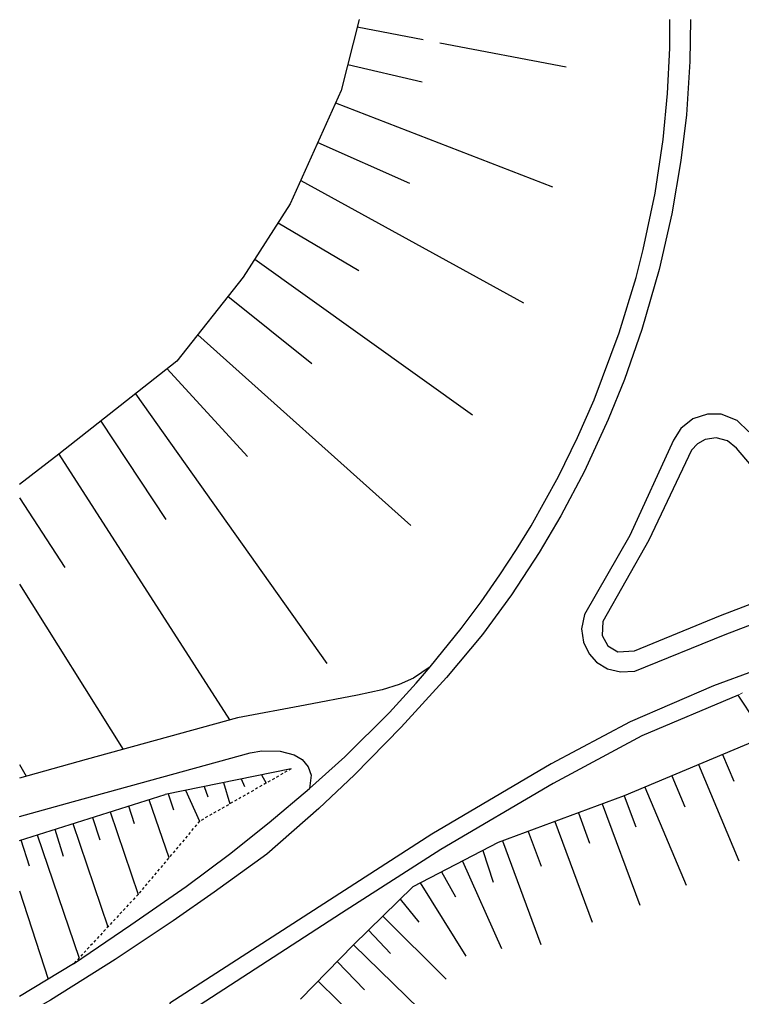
# Model space of a CAD drawing. Header units: millimetres. Extents: x -335 to 64136, y 248 to 109842.
# Drawn here: x -335.2 to -252.5, y 560.4 to 672.3 of the extents above; entities that cross this region are included whole.
import ezdxf

# ---------------------------------------------------------------- set-up
doc = ezdxf.new("R2010")
doc.units = ezdxf.units.MM
doc.header["$MEASUREMENT"] = 0
doc.linetypes.add('DOT', pattern=[0.55, 0.3, -0.25])
for name, color, linetype in [('Bâti', 7, 'Continuous'), ('pendenze', 2, 'Continuous'), ('Strade', 7, 'Continuous'), ('TalusHautBas', 7, 'Continuous')]:
    doc.layers.add(name, color=color, linetype=linetype)

msp = doc.modelspace()

# ---------------------------------------------------------------- linework, layer by layer
at = {"layer": 'Bâti', "color": 2, "linetype": 'Continuous', "lineweight": 0}
msp.add_line((-252.49072, 595.29612), (-252.97163, 595.01849), dxfattribs=at)
at = {"layer": 'pendenze', "linetype": 'Continuous'}
for p, q in [((-296.55487, 671.46591), (-289.02744, 670.0216)), ((-287.11279, 669.65423), (-272.64151, 666.87758)), ((-297.64493, 667.14811), (-289.11255, 665.19542)), ((-299.02606, 662.7747), (-274.22941, 653.16996)), ((-301.06616, 658.22763), (-290.57342, 653.5975)), ((-303.01413, 653.88589), (-277.53386, 639.90702)), ((-305.59912, 649.06471), (-296.38473, 643.60609)), ((-308.28381, 644.90832), (-283.36438, 627.08638)), ((-311.34976, 640.64457), (-301.75332, 632.97552)), ((-314.80591, 636.25512), (-290.42064, 614.41841)), ((-318.29361, 632.35861), (-309.10403, 622.31794)), ((-321.91906, 629.49977), (-300.01861, 598.64204)), ((-325.90588, 626.356), (-318.44903, 615.1172)), ((-330.67862, 622.59248), (-311.1691, 592.18175)), ((-335.18516, 617.59381), (-330.02246, 609.61049)), ((-335.18516, 607.73358), (-323.31408, 588.81696)), ((-254.77662, 588.23638), (-253.49333, 585.1811)), ((-335.18516, 587.10619), (-334.41409, 585.74705)), ((-257.51017, 587.08822), (-252.88669, 576.08064)), ((-309.81747, 585.43103), (-309.44632, 584.58892)), ((-307.52667, 585.89648), (-306.98593, 584.9519)), ((-260.57463, 585.80105), (-259.08636, 582.25779)), ((-316.18634, 584.13698), (-314.60263, 580.59149)), ((-314.07879, 584.5652), (-313.65564, 583.40319)), ((-311.86715, 585.01456), (-311.12103, 582.58463)), ((-263.63911, 584.51389), (-258.92743, 573.29632)), ((-320.40551, 583.06867), (-318.0964, 576.4311)), ((-318.20315, 583.7272), (-317.56854, 581.92102)), ((-266.02563, 583.51149), (-264.67198, 579.94687)), ((-324.81527, 581.67865), (-321.62063, 572.23449)), ((-322.70678, 582.34327), (-322.07431, 580.32029)), ((-268.55084, 582.57377), (-264.24589, 570.98088)), ((-326.84799, 581.03791), (-326.0036, 578.47953)), ((-273.95404, 580.56733), (-269.67529, 569.04495)), ((-271.26344, 581.56646), (-269.96954, 578.08209)), ((-331.15213, 579.68119), (-330.19211, 576.5947)), ((-329.10705, 580.32583), (-325.0809, 568.50773)), ((-276.98675, 579.44114), (-275.50302, 575.44557)), ((-335.02835, 578.45935), (-334.10141, 575.47776)), ((-333.15374, 579.05025), (-328.3826, 564.95173)), ((-279.94619, 578.34218), (-275.55385, 566.51392)), ((-282.20366, 577.24551), (-281.02333, 573.62045)), ((-284.5245, 576.04142), (-280.05003, 566.02875)), ((-286.91334, 574.80205), (-285.30583, 571.96586)), ((-289.35641, 573.53455), (-284.13788, 565.15279)), ((-335.18516, 572.62022), (-331.92804, 562.52456)), ((-291.63801, 571.68209), (-289.49099, 569.04597)), ((-293.61187, 569.75415), (-286.377, 562.51928)), ((-295.27993, 568.1249), (-292.73631, 565.46891)), ((-296.96963, 566.47449), (-289.42538, 559.11235)), ((-298.83426, 564.56374), (-295.7384, 561.33114)), ((-301.04397, 562.29935), (-292.45829, 553.92094))]:
    msp.add_line(p, q, dxfattribs=at)
at = {"layer": 'Strade', "color": 2, "linetype": 'Continuous', "flags": 128}
for points in [[(-258.41683, 672.3005), (-258.49225, 667.51965), (-258.90376, 661.41479), (-259.52272, 656.16598), (-260.55664, 650.06146), (-262.00409, 643.69708), (-263.99664, 636.85949), (-265.98443, 631.13968), (-267.83659, 626.53752), (-270.55581, 620.64969), (-273.26663, 615.52249), (-275.73907, 611.33134), (-278.89685, 606.50576), (-282.22163, 601.9395), (-286.3347, 597.05249), (-291.52133, 591.34236), (-296.87362, 585.91549), (-300.96313, 582.0532), (-306.88864, 576.84949), (-312.91305, 572.47627), (-317.61364, 569.20449), (-324.23404, 564.79625), (-331.65097, 560.123), (-335.18516, 558.09408)], [(-329.00863, 564.27749), (-322.45263, 568.75048), (-316.11642, 573.12904), (-311.17465, 576.81549), (-306.61932, 580.44107), (-302.00262, 584.35549), (-297.97882, 587.97329), (-292.88249, 593.04708), (-289.83151, 596.38623), (-289.08864, 597.23748), (-288.19955, 598.27723), (-284.65982, 602.66192), (-282.39282, 605.69955), (-280.23968, 608.77577), (-278.32477, 611.68927), (-276.64863, 614.39549), (-273.53012, 620.03651), (-271.35214, 624.47874), (-269.45164, 628.80249), (-266.58523, 636.45271), (-264.66089, 642.79358), (-263.83963, 645.98549), (-262.48301, 652.43698), (-261.55807, 658.59948), (-261.05003, 663.83384), (-260.79417, 669.02662), (-260.7831, 672.3005)], [(-251.74563, 625.13949), (-253.08015, 626.42115), (-254.92564, 627.15049), (-256.50436, 627.17465), (-258.18063, 626.61248), (-259.55432, 625.50332), (-260.37491, 624.19699), (-265.38563, 613.28349), (-270.57763, 604.23048), (-270.88554, 602.60133), (-270.67024, 601.08218), (-270.01764, 599.73649), (-269.17935, 598.80582), (-267.93664, 598.02848), (-266.43634, 597.68761), (-264.81363, 597.77749), (-254.47863, 601.9655), (-244.10363, 605.92549)], [(-241.74664, 612.69349), (-242.41864, 613.43148), (-244.41264, 614.87449), (-246.53264, 616.35749), (-248.49363, 618.03549), (-250.14764, 619.70948), (-253.15164, 623.27549), (-254.19377, 624.10728), (-255.48936, 624.44748), (-256.75448, 624.25419), (-257.64851, 623.75367), (-258.32263, 623.02549), (-263.19264, 612.73349), (-268.45564, 603.43049), (-268.55185, 601.8578), (-267.89622, 600.66417), (-266.76278, 599.96441), (-264.84363, 600.10749), (-254.99797, 604.14892), (-245.13963, 607.89448), (-243.14064, 608.67048)], [(-192.77864, 616.29449), (-194.06164, 615.90748), (-206.72763, 611.97049), (-217.27264, 608.70549), (-222.19563, 607.14349), (-231.75863, 604.16649), (-242.15564, 600.91649), (-246.26964, 599.61149), (-255.80864, 596.10449), (-265.35164, 591.98349), (-274.36163, 587.16349), (-288.00964, 579.10049), (-318.00964, 559.80049), (-319.54764, 551.30749), (-320.05264, 548.86248), (-331.14264, 542.48149), (-335.18516, 540.33712)], [(-288.19955, 598.27723), (-290.13798, 596.97522), (-291.74882, 596.22219), (-293.70393, 595.63003), (-296.52963, 595.00549), (-302.52765, 593.85749), (-310.24963, 592.43649), (-327.54965, 587.64349), (-335.18516, 585.53403)], [(-250.97384, 591.96047), (-252.97163, 595.01849), (-263.99664, 590.38549), (-274.16163, 584.92349), (-286.99234, 577.37854), (-298.35965, 570.10049), (-316.05963, 558.60049), (-318.44662, 547.65549), (-328.42865, 541.86049), (-334.73065, 538.40549), (-335.18516, 538.17074)], [(-335.18516, 581.12452), (-328.99765, 582.83749), (-308.80365, 588.40949), (-307.46084, 588.66306), (-305.35852, 588.61423), (-303.77063, 588.20948), (-302.84585, 587.66823), (-302.16555, 586.82202), (-301.84247, 585.85101), (-302.00262, 584.35549)]]:
    msp.add_lwpolyline(points, dxfattribs=at)
at = {"layer": 'TalusHautBas', "color": 2, "linetype": 'Continuous'}
for p, q in [((-296.34415, 672.3005), (-298.39264, 664.18649)), ((-298.39264, 664.18649), (-304.21762, 651.20349)), ((-304.21762, 651.20349), (-309.61364, 642.8495)), ((-309.61364, 642.8495), (-317.18664, 633.23149)), ((-317.18664, 633.23149), (-330.67862, 622.59248)), ((-330.67862, 622.59248), (-335.18516, 619.10991)), ((-249.9106, 590.28024), (-266.02563, 583.51149)), ((-304.13064, 586.58649), (-318.52163, 583.66249)), ((-335.18516, 578.40992), (-318.52163, 583.66249)), ((-266.02563, 583.51149), (-280.45163, 578.15449)), ((-280.45163, 578.15449), (-290.17764, 573.10849)), ((-290.17764, 573.10849), (-296.96963, 566.47449)), ((-296.96963, 566.47449), (-303.03363, 560.26049)), ((-329.00863, 564.27749), (-335.18516, 560.56885))]:
    msp.add_line(p, q, dxfattribs=at)
at = {"layer": 'TalusHautBas', "color": 2, "linetype": 'DOT'}
for p, q in [((-304.13064, 586.58649), (-314.60263, 580.59149)), ((-314.60263, 580.59149), (-321.62063, 572.23449)), ((-321.62063, 572.23449), (-329.00863, 564.27749))]:
    msp.add_line(p, q, dxfattribs=at)

doc.saveas('drawing.dxf')
